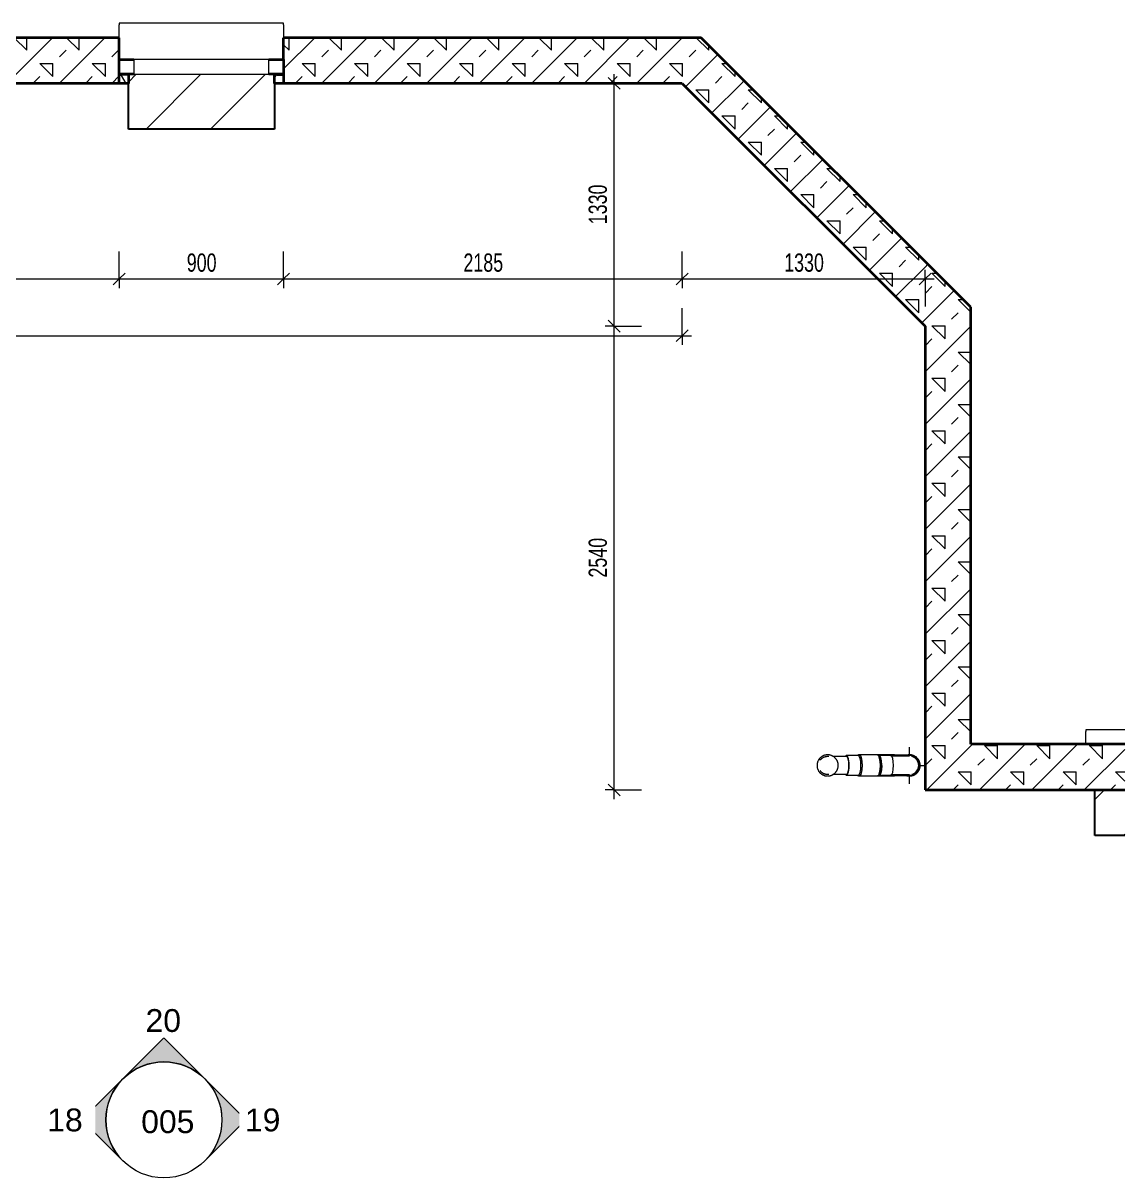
# Model space of a CAD drawing. Header units: millimetres. Extents: x -2814 to 222032, y -45352 to 20466.
# Drawn here: x 46067 to 52101, y -25824 to -19500 of the extents above; entities that cross this region are included whole.
import ezdxf

# ---------------------------------------------------------------- set-up
doc = ezdxf.new("R2010")
doc.units = ezdxf.units.MM
for name, color, linetype, lineweight in [('A-ANNO-DIMS', 211, 'Continuous', 9), ('A-ANNO-DIMS-50', 211, 'Continuous', 9), ('A-DETL-MBND', 5, 'Continuous', 13), ('A-GLAZ', 151, 'Continuous', 13), ('A-WALL', 113, 'Continuous', 13), ('A-WALL-PATT', 111, 'Continuous', 13), ('G-ANNO-SYMB', 111, 'Continuous', 9), ('P-PIPE', 3, 'Continuous', 13), ('P-PIPE-CNTR', 3, 'Continuous', 13)]:
    doc.layers.add(name, color=color, linetype=linetype, lineweight=lineweight)
doc.styles.add('Arial', font='arial.ttf', dxfattribs={"height": 125})
doc.styles.add('Arial_1', font='arial.ttf', dxfattribs={"width": 0.7, "height": 100})
doc.dimstyles.new('Vnitřní_-_průhledné', dxfattribs={"dimscale": 304.8, "dimtxt": 102.02594, "dimasz": 0.213255, "dimexe": 0.164042, "dimexo": 0.0625, "dimgap": 0.032808, "dimtad": 1, "dimdec": 0, "dimrnd": 5, "dimzin": 0, "dimdsep": 46, "dimtxsty": 'Arial_1', "dimblk1": 'OBLIQUE', "dimblk2": 'OBLIQUE', "dimsah": 1, "dimcen": 0.09, "dimdle": 0.164042, "dimazin": 0, "dimtfac": 1, "dimtdec": 4, "dimtix": 1, "dimtmove": 0, "dimatfit": 3, "dimfxl": 0.492126, "dimfxlon": 1, "dimtvp": 1, "dimtolj": 1, "dimtzin": 0, "dimarcsym": 2})
pattern_1 = [(45, (0, 0), (-143.6841, 143.6841), []), (45, (143.68, 0), (-143.6841, 143.6841), [50.8, -152.4]), (135, (251.45, 35.92), (-143.6841, -143.6841), [101.6, -101.6]), (0, (179.6, 107.76), (143.684, 143.684), [71.842, -215.526]), (90, (251.45, 35.92), (-143.684, 143.684), [71.842, -215.526])]

# ---------------------------------------------------------------- blocks, each defined once
blk = doc.blocks.new('OKNO_1k_nadsvetlik - OKNO_1k_nadsvetlik_900 x 1500-2284060-1NP_DEMOLICE A')
at = {"layer": 'A-GLAZ'}
h = blk.add_hatch(dxfattribs=at)
h.set_pattern_fill('FP_65', color=256, style=0, pattern_type=2)
h.set_pattern_definition([(0, (-47043.59, 19704.62), (75, 43.3), [50, -100]), (60, (-46993.59, 19704.62), (0.0011, 86.601905), [50, -100]), (300, (-46993.59, 19704.62), (74.9989, -43.301905), [50, -100])])
h.paths.add_polyline_path([(-450, -126), (-400, -126), (-400, -75), (-450, -75)])
h.paths.add_polyline_path([(400, -126), (450, -126), (450, -75), (400, -75)])
at = {"layer": 'A-GLAZ', "lineweight": 35}
for p, q in [((-450, 5), (-370, 5)), ((-450, -75), (-450, 5)), ((370, 5), (450, 5)), ((450, 5), (450, -75)), ((-450, -75), (-400, -75)), ((-450, -126), (-450, -75)), ((-370, -75), (-450, -75)), ((-400, -126), (-450, -126)), ((-400, -75), (-400, -126)), ((450, -75), (370, -75)), ((400, -75), (450, -75)), ((400, -126), (400, -75)), ((450, -126), (400, -126)), ((450, -75), (450, -126))]:
    blk.add_line(p, q, dxfattribs=at)
at = {"layer": 'A-GLAZ'}
for p, q in [((370, 5), (-370, 5)), ((-370, 5), (-370, -75)), ((370, -75), (370, 5)), ((-370, -75), (370, -75))]:
    blk.add_line(p, q, dxfattribs=at)
blk = doc.blocks.new('parapet s nosem_vnitní - parapet s nosem_vnitní-1280334-1NP_DEMOLICE A')
at = {"layer": 'A-DETL-MBND'}
for p, q in [((450, 200), (-450, 200)), ((-450, 200), (-450, 190)), ((-450, 120), (-450, 190)), ((450, 190), (450, 200)), ((450, 190), (450, 120))]:
    blk.add_line(p, q, dxfattribs=at)
blk = doc.blocks.new('parapet_ext - parapet_ext-1802020-1NP_DEMOLICE A')
at = {"layer": 'A-DETL-MBND'}
h = blk.add_hatch(dxfattribs=at)
h.set_pattern_fill('FP_66', color=41, style=0, pattern_type=2)
h.set_pattern_definition([(45, (-47043.6, 19779.62), (-176.7767, 176.7767), [])])
h.paths.add_polyline_path([(-370, -300), (400, -300), (400, 0), (-400, 0), (-400, -300)])
at = {"layer": 'A-DETL-MBND', "color": 31, "lineweight": 25}
for p, q in [((-400, -300), (-400, -51)), ((400, -51), (400, -300)), ((400, -300), (-400, -300))]:
    blk.add_line(p, q, dxfattribs=at)
blk = doc.blocks.new('OKNO_1k_nadsvetlik - OKNO_1k_nadsvetlik_900 x 1500-V24-1NP_DEMOLICE A')
at = {"layer": 'A-GLAZ'}
for p, q in [((-450, -126), (-450, -125)), ((-235.9, -126), (-450, -126))]:
    blk.add_line(p, q, dxfattribs=at)
blk = doc.blocks.new('parapet s nosem_vnitní - parapet s nosem_vnitní-V25-1NP_DEMOLICE A')
at = {"layer": 'A-DETL-MBND'}
for p, q in [((-235.9, 200), (-450, 200)), ((-450, 200), (-450, 190)), ((-450, 120), (-450, 190))]:
    blk.add_line(p, q, dxfattribs=at)
blk = doc.blocks.new('parapet_ext - parapet_ext-V26-1NP_DEMOLICE A')
at = {"layer": 'A-DETL-MBND'}
h = blk.add_hatch(dxfattribs=at)
h.set_pattern_fill('FP_67', color=41, style=0, pattern_type=2)
h.set_pattern_definition([(45, (-52336.74, 23649.28), (-176.7767, 176.7767), [])])
h.paths.add_polyline_path([(-400, -300), (-235.9, -300), (-235.9, -51), (-400, -51)])
at = {"layer": 'A-DETL-MBND', "color": 31, "lineweight": 25}
for p, q in [((-400, -300), (-400, -51)), ((-235.9, -300), (-400, -300))]:
    blk.add_line(p, q, dxfattribs=at)
blk = doc.blocks.new('Koleno_ uhlíková ocel_ lisované - Standardní-1479832-1NP_DEMOLICE A')
at = {"layer": 'P-PIPE', "color": 41}
for p, q in [((50818.6, -23510.8), (50754.2, -23510.8)), ((50754.2, -23618.8), (50818.6, -23618.8))]:
    blk.add_line(p, q, dxfattribs=at)
at = {"layer": 'P-PIPE', "color": 41, "flags": 128}
for points in [[(50769.2, -23564.8), (50769.2, -23562.6), (50769.2, -23560.4), (50769.1, -23558.2), (50769, -23556), (50768.9, -23553.8), (50768.8, -23551.7), (50768.6, -23549.5), (50768.4, -23547.4), (50768.2, -23545.3), (50768, -23543.3), (50767.8, -23541.3), (50767.5, -23539.3), (50767.2, -23537.3), (50766.9, -23535.4), (50766.6, -23533.5), (50766.2, -23531.7), (50765.8, -23529.9), (50765.4, -23528.2), (50765, -23526.6), (50764.6, -23524.9), (50764.1, -23523.4), (50763.6, -23521.9), (50763.1, -23520.4), (50762.6, -23519.1), (50762.1, -23517.7), (50761.5, -23516.5), (50760.9, -23515.3), (50760.3, -23514.2), (50759.7, -23513.1), (50759, -23512.1), (50758.3, -23511.2), (50757.5, -23510.3), (50756.8, -23509.5), (50755.9, -23508.8), (50755, -23508.2), (50754, -23507.6), (50752.9, -23507.2), (50751.8, -23506.9), (50750.7, -23506.8), (50749.5, -23506.8), (50748.3, -23507), (50747.2, -23507.4), (50746.2, -23507.9), (50745.3, -23508.4), (50744.4, -23509.1)], [(50921.7, -23514.8), (50921.6, -23514.8), (50921.3, -23514.8), (50920.7, -23514.8), (50919.9, -23514.8), (50918.9, -23514.8), (50917.7, -23514.8), (50916.2, -23514.8), (50914.5, -23514.8), (50912.6, -23514.8), (50910.5, -23514.8), (50908.2, -23514.8), (50905.6, -23514.8), (50902.9, -23514.8), (50900, -23514.8), (50896.9, -23514.8), (50893.6, -23514.8), (50890.1, -23514.8), (50886.4, -23514.8), (50882.6, -23514.8), (50878.5, -23514.8), (50874.4, -23514.8), (50870.1, -23514.8), (50865.6, -23514.8), (50861, -23514.8), (50856.3, -23514.8), (50851.4, -23514.8), (50846.5, -23514.8), (50841.4, -23514.8), (50836.2, -23514.8), (50830.9, -23514.8), (50825.6, -23514.8), (50820.2, -23514.8), (50818.6, -23514.8)], [(50979.7, -23564.8), (50979.7, -23562.4), (50979.6, -23560.1), (50979.3, -23557.8), (50979, -23555.5), (50978.6, -23553.2), (50978.1, -23551), (50977.5, -23548.7), (50976.8, -23546.5), (50976, -23544.3), (50975.2, -23542.2), (50974.2, -23540.1), (50973.2, -23538), (50972.1, -23535.9), (50970.9, -23534), (50969.6, -23532), (50968.3, -23530.1), (50966.8, -23528.3), (50965.3, -23526.5), (50963.8, -23524.8), (50962.1, -23523.2), (50960.4, -23521.6), (50958.7, -23520.1), (50956.9, -23518.6), (50955, -23517.3), (50953.1, -23516), (50951.1, -23514.7), (50949.1, -23513.6), (50947, -23512.6), (50944.9, -23511.6), (50942.8, -23510.7), (50940.6, -23509.9), (50938.4, -23509.2), (50936.1, -23508.6), (50933.9, -23508.1), (50931.6, -23507.6), (50929.3, -23507.3), (50927, -23507), (50924.7, -23506.8), (50922.4, -23506.8), (50920, -23506.8), (50917.7, -23506.9), (50915.4, -23507.1), (50913.1, -23507.4), (50910.8, -23507.8), (50908.6, -23508.3), (50906.3, -23508.9), (50904.1, -23509.5), (50901.9, -23510.3), (50899.7, -23511.1), (50897.6, -23512), (50895.5, -23513), (50893.5, -23514.1), (50892.2, -23514.9)], [(50769.2, -23564.8), (50769.2, -23567), (50769.2, -23569.2), (50769.1, -23571.4), (50769, -23573.5), (50768.9, -23575.7), (50768.8, -23577.9), (50768.6, -23580), (50768.4, -23582.1), (50768.2, -23584.2), (50768, -23586.3), (50767.8, -23588.3), (50767.5, -23590.3), (50767.2, -23592.2), (50766.9, -23594.1), (50766.6, -23596), (50766.2, -23597.8), (50765.8, -23599.6), (50765.4, -23601.3), (50765, -23603), (50764.6, -23604.6), (50764.1, -23606.2), (50763.6, -23607.7), (50763.1, -23609.1), (50762.6, -23610.5), (50762.1, -23611.8), (50761.5, -23613), (50760.9, -23614.2), (50760.3, -23615.4), (50759.7, -23616.4), (50759, -23617.4), (50758.3, -23618.3), (50757.5, -23619.2), (50756.8, -23620), (50755.9, -23620.7), (50755, -23621.4), (50754, -23621.9), (50752.9, -23622.3), (50751.8, -23622.6), (50750.7, -23622.8), (50749.5, -23622.7), (50748.3, -23622.5), (50747.2, -23622.2), (50746.2, -23621.7), (50745.3, -23621.1), (50744.4, -23620.4)], [(50892.4, -23614.8), (50894.4, -23615.9), (50896.5, -23617), (50898.6, -23617.9), (50900.7, -23618.8), (50902.9, -23619.6), (50905.1, -23620.3), (50907.3, -23621), (50909.6, -23621.5), (50911.9, -23621.9), (50914.2, -23622.3), (50916.5, -23622.5), (50918.8, -23622.7), (50921.1, -23622.8), (50923.4, -23622.7), (50925.7, -23622.6), (50928.1, -23622.4), (50930.4, -23622.1), (50932.6, -23621.7), (50934.9, -23621.3), (50937.2, -23620.7), (50939.4, -23620), (50941.6, -23619.3), (50943.7, -23618.4), (50945.9, -23617.5), (50948, -23616.5), (50950, -23615.4), (50952, -23614.2), (50954, -23613), (50955.9, -23611.7), (50957.7, -23610.3), (50959.5, -23608.8), (50961.2, -23607.2), (50962.9, -23605.6), (50964.5, -23603.9), (50966, -23602.2), (50967.5, -23600.4), (50968.9, -23598.5), (50970.2, -23596.6), (50971.4, -23594.7), (50972.6, -23592.7), (50973.7, -23590.6), (50974.7, -23588.5), (50975.6, -23586.4), (50976.4, -23584.2), (50977.1, -23582), (50977.8, -23579.8), (50978.3, -23577.5), (50978.8, -23575.2), (50979.2, -23573), (50979.4, -23570.6), (50979.6, -23568.3), (50979.7, -23566), (50979.7, -23564.8)], [(50818.6, -23614.8), (50824, -23614.8), (50829.4, -23614.8), (50834.7, -23614.8), (50839.9, -23614.8), (50845, -23614.8), (50850, -23614.8), (50854.9, -23614.8), (50859.7, -23614.8), (50864.3, -23614.8), (50868.8, -23614.8), (50873.2, -23614.8), (50877.4, -23614.8), (50881.4, -23614.8), (50885.3, -23614.8), (50889, -23614.8), (50892.6, -23614.8), (50895.9, -23614.8), (50899.1, -23614.8), (50902.1, -23614.8), (50904.9, -23614.8), (50907.5, -23614.8), (50909.8, -23614.8), (50912, -23614.8), (50914, -23614.8), (50915.7, -23614.8), (50917.3, -23614.8), (50918.6, -23614.8), (50919.6, -23614.8), (50920.5, -23614.8), (50921.1, -23614.8), (50921.5, -23614.8), (50921.7, -23614.8), (50921.7, -23614.8)]]:
    blk.add_lwpolyline(points, dxfattribs=at)
at = {"layer": 'P-PIPE', "color": 41}
for radius, start, end in [(54, 0, 111.71552), (50, 0, 75), (54, 248.91521, 0), (50, 285, 0)]:
    blk.add_arc((50921.7, -23564.8), radius, start, end, dxfattribs=at)
for centre, start_param, end_param in [((50754.2, -23564.8), 5.759587, 6.021386), ((50818.6, -23564.8), 4.712389, 6.283185), ((50754.2, -23564.8), 3.403392, 4.712389), ((50754.2, -23564.8), 4.712389, 5.497787), ((50818.6, -23564.8), 3.141593, 4.712389)]:
    blk.add_ellipse(centre, major_axis=(0, 54), ratio=0.275637, start_param=start_param, end_param=end_param, dxfattribs=at)
blk = doc.blocks.new('Koleno_ uhlíková ocel_ lisované - Standardní-V67-1NP_DEMOLICE A')
at = {"layer": 'P-PIPE', "color": 41}
for p, q in [((50640.4, -23510.8), (50576, -23510.8)), ((50576, -23618.8), (50640.4, -23618.8))]:
    blk.add_line(p, q, dxfattribs=at)
at = {"layer": 'P-PIPE', "color": 41, "flags": 128}
for points in [[(50530.8, -23564.8), (50530.8, -23562.4), (50530.6, -23560.1), (50530.4, -23557.8), (50530.1, -23555.5), (50529.7, -23553.2), (50529.2, -23551), (50528.6, -23548.7), (50527.9, -23546.5), (50527.1, -23544.3), (50526.3, -23542.2), (50525.3, -23540.1), (50524.3, -23538), (50523.2, -23535.9), (50522, -23534), (50520.7, -23532), (50519.4, -23530.1), (50517.9, -23528.3), (50516.4, -23526.5), (50514.9, -23524.8), (50513.2, -23523.2), (50511.5, -23521.6), (50509.8, -23520.1), (50508, -23518.6), (50506.1, -23517.3), (50504.2, -23516), (50502.2, -23514.7), (50500.2, -23513.6), (50498.1, -23512.6), (50496, -23511.6), (50493.8, -23510.7), (50491.7, -23509.9), (50489.5, -23509.2), (50487.2, -23508.6), (50485, -23508.1), (50482.7, -23507.6), (50480.4, -23507.3), (50478.1, -23507), (50475.8, -23506.8), (50473.5, -23506.8), (50471.1, -23506.8), (50468.8, -23506.9), (50466.5, -23507.1), (50464.2, -23507.4), (50461.9, -23507.8), (50459.7, -23508.3), (50457.4, -23508.9), (50455.2, -23509.5), (50453, -23510.3), (50450.8, -23511.1), (50448.7, -23512), (50446.6, -23513), (50444.6, -23514.1), (50442.6, -23515.3), (50440.6, -23516.5), (50438.7, -23517.9), (50436.8, -23519.3), (50435.1, -23520.8), (50433.3, -23522.3), (50431.7, -23523.9), (50430.1, -23525.6), (50428.5, -23527.3), (50427.1, -23529.1), (50425.7, -23531), (50424.4, -23532.9), (50423.1, -23534.9), (50422, -23536.9), (50420.9, -23538.9), (50419.9, -23541), (50419, -23543.2), (50418.2, -23545.3), (50417.4, -23547.5), (50416.8, -23549.8), (50416.2, -23552), (50415.8, -23554.3), (50415.4, -23556.6), (50415.1, -23558.9), (50414.9, -23561.2), (50414.8, -23563.5), (50414.8, -23564.8)], [(50431.6, -23536.5), (50432.7, -23534.9), (50434, -23533.3), (50435.2, -23531.8), (50436.6, -23530.3), (50438, -23528.9), (50439.5, -23527.5), (50441, -23526.2), (50442.5, -23525), (50444.2, -23523.8), (50445.8, -23522.7), (50447.5, -23521.6), (50449.3, -23520.7), (50451, -23519.8), (50452.9, -23518.9), (50454.7, -23518.2), (50456.6, -23517.5), (50458.5, -23516.9), (50460.4, -23516.3), (50462.4, -23515.9), (50464.3, -23515.5), (50466.3, -23515.2), (50468.3, -23515), (50470.3, -23514.8), (50472.3, -23514.8), (50472.8, -23514.8)], [(50472.8, -23514.8), (50472.9, -23514.8), (50473.3, -23514.8), (50473.9, -23514.8), (50474.6, -23514.8), (50475.7, -23514.8), (50476.9, -23514.8), (50478.4, -23514.8), (50480.1, -23514.8)], [(50501, -23514.8), (50504.5, -23514.8), (50508.2, -23514.8), (50512, -23514.8), (50516, -23514.8), (50520.2, -23514.8), (50524.5, -23514.8), (50529, -23514.8), (50533.6, -23514.8), (50538.3, -23514.8), (50543.1, -23514.8), (50548.1, -23514.8), (50553.2, -23514.8), (50558.4, -23514.8), (50563.6, -23514.8), (50569, -23514.8), (50574.4, -23514.8), (50576, -23514.8)], [(50663.1, -23564.8), (50663.1, -23562.6), (50663.1, -23560.4), (50663, -23558.2), (50662.9, -23556), (50662.8, -23553.8), (50662.7, -23551.7), (50662.5, -23549.5), (50662.3, -23547.4), (50662.1, -23545.3), (50661.9, -23543.3), (50661.7, -23541.3), (50661.4, -23539.3), (50661.1, -23537.3), (50660.8, -23535.4), (50660.4, -23533.5), (50660.1, -23531.7), (50659.7, -23529.9), (50659.3, -23528.2), (50658.9, -23526.6), (50658.4, -23524.9), (50658, -23523.4), (50657.5, -23521.9), (50657, -23520.4), (50656.5, -23519.1), (50655.9, -23517.7), (50655.4, -23516.5), (50654.8, -23515.3), (50654.2, -23514.2), (50653.6, -23513.1), (50652.9, -23512.1), (50652.2, -23511.2), (50651.4, -23510.3), (50650.6, -23509.5), (50649.8, -23508.8), (50648.9, -23508.2), (50647.9, -23507.6), (50646.8, -23507.2), (50645.7, -23506.9), (50644.5, -23506.8), (50643.4, -23506.8), (50642.2, -23507), (50641.1, -23507.4), (50640.1, -23507.9), (50639.1, -23508.4), (50638.3, -23509.1), (50637.4, -23509.9), (50636.7, -23510.7), (50635.9, -23511.6)], [(50414.8, -23564.8), (50414.9, -23567.1), (50415, -23569.4), (50415.2, -23571.7), (50415.6, -23574), (50416, -23576.3), (50416.5, -23578.6), (50417.1, -23580.8), (50417.8, -23583), (50418.5, -23585.2), (50419.4, -23587.4), (50420.4, -23589.5), (50421.4, -23591.6), (50422.5, -23593.6), (50423.7, -23595.6), (50425, -23597.5), (50426.3, -23599.4), (50427.7, -23601.2), (50429.2, -23603), (50430.8, -23604.7), (50432.4, -23606.4), (50434.1, -23608), (50435.9, -23609.5), (50437.7, -23610.9), (50439.6, -23612.3), (50441.5, -23613.6), (50443.5, -23614.8), (50445.5, -23615.9), (50447.6, -23617), (50449.7, -23617.9), (50451.8, -23618.8), (50454, -23619.6), (50456.2, -23620.3), (50458.4, -23621), (50460.7, -23621.5), (50463, -23621.9), (50465.3, -23622.3), (50467.6, -23622.5), (50469.9, -23622.7), (50472.2, -23622.8), (50474.5, -23622.7), (50476.8, -23622.6), (50479.2, -23622.4), (50481.5, -23622.1), (50483.7, -23621.7), (50486, -23621.3), (50488.3, -23620.7), (50490.5, -23620), (50492.7, -23619.3), (50494.8, -23618.4), (50497, -23617.5), (50499.1, -23616.5), (50501.1, -23615.4), (50503.1, -23614.2), (50505.1, -23613), (50507, -23611.7), (50508.8, -23610.3), (50510.6, -23608.8), (50512.3, -23607.2), (50514, -23605.6), (50515.6, -23603.9), (50517.1, -23602.2), (50518.6, -23600.4), (50520, -23598.5), (50521.3, -23596.6), (50522.5, -23594.7), (50523.7, -23592.7), (50524.8, -23590.6), (50525.8, -23588.5), (50526.7, -23586.4), (50527.5, -23584.2), (50528.2, -23582), (50528.9, -23579.8), (50529.4, -23577.5), (50529.9, -23575.2), (50530.3, -23573), (50530.5, -23570.6), (50530.7, -23568.3), (50530.8, -23566), (50530.8, -23564.8)], [(50636.3, -23618.3), (50637, -23619.2), (50637.8, -23620), (50638.7, -23620.7), (50639.6, -23621.4), (50640.6, -23621.9), (50641.6, -23622.3), (50642.7, -23622.6), (50643.9, -23622.8), (50645.1, -23622.7), (50646.2, -23622.5), (50647.3, -23622.2), (50648.4, -23621.7), (50649.3, -23621.1), (50650.2, -23620.4), (50651, -23619.6), (50651.8, -23618.8), (50652.5, -23617.9), (50653.2, -23617), (50653.9, -23615.9), (50654.5, -23614.8), (50655.1, -23613.7), (50655.6, -23612.5), (50656.2, -23611.2), (50656.7, -23609.8), (50657.2, -23608.4), (50657.7, -23607), (50658.2, -23605.4), (50658.7, -23603.9), (50659.1, -23602.2), (50659.5, -23600.5), (50659.9, -23598.8), (50660.3, -23597), (50660.6, -23595.1), (50660.9, -23593.3), (50661.2, -23591.3), (50661.5, -23589.4), (50661.8, -23587.4), (50662, -23585.3), (50662.2, -23583.2), (50662.4, -23581.1), (50662.6, -23579), (50662.7, -23576.9), (50662.9, -23574.7), (50663, -23572.5), (50663, -23570.4), (50663.1, -23568.2), (50663.1, -23566), (50663.1, -23564.8)], [(50472, -23614.8), (50470.8, -23614.7), (50468.8, -23614.6), (50466.8, -23614.4), (50464.9, -23614.1), (50462.9, -23613.8), (50460.9, -23613.3), (50459, -23612.8), (50457.1, -23612.2), (50455.2, -23611.6), (50453.4, -23610.8), (50451.5, -23610), (50449.7, -23609.1), (50448, -23608.2), (50446.3, -23607.1), (50444.6, -23606), (50443, -23604.9), (50441.4, -23603.6), (50439.9, -23602.4), (50438.4, -23601), (50437, -23599.6), (50435.6, -23598.1), (50434.3, -23596.6), (50433.1, -23595.1), (50431.9, -23593.4), (50431.3, -23592.6)], [(50479.5, -23614.8), (50478.8, -23614.8), (50477.3, -23614.8), (50476, -23614.8), (50474.9, -23614.8), (50474.1, -23614.8), (50473.4, -23614.8), (50473, -23614.8), (50472.8, -23614.8), (50472.8, -23614.8)], [(50576, -23614.8), (50570.5, -23614.8), (50565.2, -23614.8), (50559.9, -23614.8), (50554.7, -23614.8), (50549.6, -23614.8), (50544.6, -23614.8), (50539.7, -23614.8), (50534.9, -23614.8), (50530.3, -23614.8), (50525.8, -23614.8), (50521.4, -23614.8), (50517.2, -23614.8), (50513.2, -23614.8), (50509.3, -23614.8), (50505.5, -23614.8), (50502, -23614.8), (50500.8, -23614.8)]]:
    blk.add_lwpolyline(points, dxfattribs=at)
at = {"layer": 'P-PIPE', "color": 41}
for centre, major_axis, start_param, end_param in [((50576, -23564.8), (0, 54), 4.712389, 6.651247), ((50576, -23564.8), (0, 50), 4.712389, 6.283185), ((50640.4, -23564.8), (0, 54), 4.712389, 6.283185), ((50576, -23564.8), (0, 54), 2.773047, 4.712389), ((50576, -23564.8), (0, 50), 3.141593, 4.712389), ((50640.4, -23564.8), (0, 54), 3.141593, 4.712389)]:
    blk.add_ellipse(centre, major_axis=major_axis, ratio=0.275637, start_param=start_param, end_param=end_param, dxfattribs=at)
blk = doc.blocks.new('Koleno_ slitinová ocel - Standardní-1479841-1NP_DEMOLICE A')
at = {"layer": 'A-DETL-MBND'}
blk.add_line((50921.7, -23507.6), (50924, -23507.7), dxfattribs=at)
at = {"layer": 'A-DETL-MBND', "flags": 128}
for points in [[(50839.2, -23507.6), (50843.2, -23507.6), (50847.1, -23507.6), (50851, -23507.6), (50854.9, -23507.6), (50858.7, -23507.6), (50862.4, -23507.6), (50866.1, -23507.6), (50869.7, -23507.6), (50873.2, -23507.6), (50876.7, -23507.6), (50880, -23507.6), (50883.2, -23507.6), (50886.4, -23507.6), (50889.4, -23507.6), (50892.3, -23507.6), (50895.1, -23507.6), (50897.8, -23507.6), (50900.4, -23507.6), (50902.8, -23507.6), (50905.1, -23507.6), (50907.3, -23507.6), (50909.3, -23507.6), (50911.2, -23507.6), (50912.9, -23507.6), (50914.5, -23507.6), (50915.9, -23507.6), (50917.2, -23507.6), (50918.3, -23507.6), (50919.3, -23507.6), (50920.1, -23507.6), (50920.8, -23507.6), (50921.2, -23507.6), (50921.6, -23507.6)], [(50958.1, -23520.7), (50959.4, -23521.8), (50961.1, -23523.3), (50962, -23524.2)], [(50921.7, -23621.9), (50921.4, -23621.9), (50921, -23621.9), (50920.4, -23621.9), (50919.7, -23621.9), (50918.8, -23621.9), (50917.8, -23621.9), (50916.6, -23621.9), (50915.2, -23621.9), (50913.7, -23621.9), (50912, -23621.9), (50910.2, -23621.9), (50908.3, -23621.9), (50906.2, -23621.9), (50903.9, -23621.9), (50901.6, -23621.9), (50899, -23621.9), (50896.4, -23621.9), (50893.7, -23621.9), (50890.8, -23621.9), (50887.8, -23621.9), (50884.7, -23621.9), (50881.5, -23621.9), (50878.2, -23621.9), (50874.8, -23621.9), (50871.4, -23621.9), (50867.8, -23621.9), (50864.2, -23621.9), (50860.5, -23621.9), (50856.7, -23621.9), (50852.9, -23621.9), (50849, -23621.9), (50845.1, -23621.9), (50841.1, -23621.9), (50839.2, -23621.9)], [(50924.5, -23621.8), (50922.4, -23621.9), (50921.7, -23621.9)]]:
    blk.add_lwpolyline(points, dxfattribs=at)
at = {"layer": 'A-DETL-MBND'}
for start_param, end_param in [(0, 0.504296), (2.635984, 3.141593)]:
    blk.add_ellipse((50839.2, -23564.8), major_axis=(0, 57.1), ratio=0.190809, start_param=start_param, end_param=end_param, dxfattribs=at)
blk = doc.blocks.new('DIMBLOCK137-1NP_DEMOLICE A')
at = {"layer": 'A-ANNO-DIMS-50'}
for p, q in [((44453.6, -20901), (44453.6, -20751)), ((46593.6, -20901), (46593.6, -20751)), ((44453.6, -20901), (46593.6, -20901)), ((44453.6, -20901), (44453.6, -20951)), ((46593.6, -20901), (46593.6, -20951))]:
    blk.add_line(p, q, dxfattribs=at)
at = {"layer": 'A-ANNO-DIMS-50', "lineweight": 18}
for p, q in [((44453.6, -20901), (44486.1, -20868.5)), ((46593.6, -20901), (46626.1, -20868.5)), ((44453.6, -20901), (44421.1, -20933.5)), ((46593.6, -20901), (46561.1, -20933.5))]:
    blk.add_line(p, q, dxfattribs=at)
at = {"layer": 'A-ANNO-DIMS-50', "color": 0, "insert": (45416.9, -20761.2), "char_height": 100, "width": 256.164, "attachment_point": 1, "line_spacing_factor": 0.941778, "style": 'Arial_1'}
blk.add_mtext('2140', dxfattribs=at)
blk = doc.blocks.new('_Oblique')
at = {"color": 0, "linetype": 'ByBlock', "lineweight": -2}
blk.add_line((-0.5, -0.5), (0.5, 0.5), dxfattribs=at)
blk = doc.blocks.new('DIMBLOCK138-1NP_DEMOLICE A')
at = {"layer": 'A-ANNO-DIMS-50'}
for p, q in [((46593.6, -20901), (46593.6, -20751)), ((47493.6, -20901), (47493.6, -20751)), ((46593.6, -20901), (47493.6, -20901)), ((46593.6, -20901), (46593.6, -20951)), ((47493.6, -20901), (47493.6, -20951))]:
    blk.add_line(p, q, dxfattribs=at)
at = {"layer": 'A-ANNO-DIMS-50', "lineweight": 18}
for p, q in [((46593.6, -20901), (46626.1, -20868.5)), ((47493.6, -20901), (47526.1, -20868.5)), ((46593.6, -20901), (46561.1, -20933.5)), ((47493.6, -20901), (47461.1, -20933.5))]:
    blk.add_line(p, q, dxfattribs=at)
at = {"layer": 'A-ANNO-DIMS-50', "color": 0, "insert": (46963.5, -20761.2), "char_height": 100, "width": 192.123, "attachment_point": 1, "line_spacing_factor": 0.941778, "style": 'Arial_1'}
blk.add_mtext('900', dxfattribs=at)
blk = doc.blocks.new('DIMBLOCK139-1NP_DEMOLICE A')
at = {"layer": 'A-ANNO-DIMS-50'}
for p, q in [((47493.6, -20901), (47493.6, -20751)), ((49676.8, -20901), (49676.8, -20751)), ((47493.6, -20901), (49676.8, -20901)), ((47493.6, -20901), (47493.6, -20951)), ((49676.8, -20901), (49676.8, -20951))]:
    blk.add_line(p, q, dxfattribs=at)
at = {"layer": 'A-ANNO-DIMS-50', "lineweight": 18}
for p, q in [((47493.6, -20901), (47526.1, -20868.5)), ((49676.8, -20901), (49709.3, -20868.5)), ((47493.6, -20901), (47461.1, -20933.5)), ((49676.8, -20901), (49644.3, -20933.5))]:
    blk.add_line(p, q, dxfattribs=at)
at = {"layer": 'A-ANNO-DIMS-50', "color": 0, "insert": (48478.5, -20761.2), "char_height": 100, "width": 256.164, "attachment_point": 1, "line_spacing_factor": 0.941778, "style": 'Arial_1'}
blk.add_mtext('2185', dxfattribs=at)
blk = doc.blocks.new('DIMBLOCK140-1NP_DEMOLICE A')
at = {"layer": 'A-ANNO-DIMS-50'}
for p, q in [((49676.8, -20901), (49676.8, -20751)), ((51006.7, -20901), (51006.7, -20851)), ((49676.8, -20901), (51056.7, -20901)), ((49676.8, -20901), (49676.8, -20951)), ((51006.7, -20901), (51006.7, -21051))]:
    blk.add_line(p, q, dxfattribs=at)
at = {"layer": 'A-ANNO-DIMS-50', "lineweight": 18}
for p, q in [((49676.8, -20901), (49709.3, -20868.5)), ((51006.7, -20901), (51039.2, -20868.5)), ((49676.8, -20901), (49644.3, -20933.5)), ((51006.7, -20901), (50974.2, -20933.5))]:
    blk.add_line(p, q, dxfattribs=at)
at = {"layer": 'A-ANNO-DIMS-50', "color": 0, "insert": (50235, -20761.2), "char_height": 100, "width": 256.164, "attachment_point": 1, "line_spacing_factor": 0.941778, "style": 'Arial_1'}
blk.add_mtext('1330', dxfattribs=at)
blk = doc.blocks.new('DIMBLOCK190-1NP_DEMOLICE A')
at = {"layer": 'A-ANNO-DIMS-50'}
for p, q in [((49303.9, -21159.5), (49253.9, -21159.5)), ((49303.9, -23749.3), (49303.9, -21159.5)), ((49303.9, -21159.5), (49453.9, -21159.5)), ((49303.9, -23699.3), (49253.9, -23699.3)), ((49303.9, -23699.3), (49453.9, -23699.3))]:
    blk.add_line(p, q, dxfattribs=at)
at = {"layer": 'A-ANNO-DIMS-50', "lineweight": 18}
for p, q in [((49303.9, -21159.5), (49271.4, -21127)), ((49303.9, -21159.5), (49336.4, -21192)), ((49303.9, -23699.3), (49271.4, -23666.8)), ((49303.9, -23699.3), (49336.4, -23731.8))]:
    blk.add_line(p, q, dxfattribs=at)
at = {"layer": 'A-ANNO-DIMS-50', "color": 0, "insert": (49164.1, -22536.1), "char_height": 100, "width": 256.164, "attachment_point": 1, "rotation": 90, "line_spacing_factor": 0.941778, "style": 'Arial_1'}
blk.add_mtext('2540', dxfattribs=at)
blk = doc.blocks.new('DIMBLOCK191-1NP_DEMOLICE A')
at = {"layer": 'A-ANNO-DIMS-50'}
for p, q in [((49303.9, -21159.5), (49303.9, -19779.6)), ((49303.9, -19829.6), (49153.9, -19829.6)), ((49303.9, -19829.6), (49353.9, -19829.6)), ((49303.9, -21159.5), (49253.9, -21159.5)), ((49303.9, -21159.5), (49453.9, -21159.5))]:
    blk.add_line(p, q, dxfattribs=at)
at = {"layer": 'A-ANNO-DIMS-50', "lineweight": 18}
for p, q in [((49303.9, -19829.6), (49271.4, -19797.1)), ((49303.9, -19829.6), (49336.4, -19862.1)), ((49303.9, -21159.5), (49271.4, -21127)), ((49303.9, -21159.5), (49336.4, -21192))]:
    blk.add_line(p, q, dxfattribs=at)
at = {"layer": 'A-ANNO-DIMS-50', "color": 0, "insert": (49164.1, -20601.3), "char_height": 100, "width": 256.164, "attachment_point": 1, "rotation": 90, "line_spacing_factor": 0.941778, "style": 'Arial_1'}
blk.add_mtext('1330', dxfattribs=at)
blk = doc.blocks.new('Pohled - Vyplněná šipka-93341-1NP_DEMOLICE A')
at = {"layer": 'G-ANNO-SYMB'}
blk.add_circle((0, 0), 6.35, dxfattribs=at)
blk = doc.blocks.new('Pohled - Vyplněná šipka-94945-1NP_DEMOLICE A')
at = {"layer": 'G-ANNO-SYMB'}
h = blk.add_hatch(color=256, dxfattribs=at)
edge = h.paths.add_edge_path()
edge.add_line((0, 8.98), (4.49, 4.49))
edge.add_arc((0, 0), 6.35, 45, 135)
edge.add_line((-4.49, 4.49), (0, 8.98))
for p, q in [((0, 8.98), (-4.49, 4.49)), ((0, 8.98), (-4.49, 4.49)), ((4.49, 4.49), (0, 8.98)), ((4.49, 4.49), (0, 8.98))]:
    blk.add_line(p, q, dxfattribs=at)
blk.add_arc((0, 0), 6.35, 45, 135, dxfattribs=at)
blk = doc.blocks.new('DIMBLOCK222-1NP_DEMOLICE A')
at = {"layer": 'A-ANNO-DIMS-50'}
for p, q in [((41513.6, -21211.6), (41513.6, -21061.6)), ((49676.8, -21211.6), (49676.8, -21061.6)), ((41463.6, -21211.6), (49726.8, -21211.6)), ((41513.6, -21211.6), (41513.6, -21261.6)), ((49676.8, -21211.6), (49676.8, -21261.6))]:
    blk.add_line(p, q, dxfattribs=at)
at = {"layer": 'A-ANNO-DIMS-50', "lineweight": 18}
for p, q in [((41513.6, -21211.6), (41546.1, -21179.1)), ((49676.8, -21211.6), (49709.3, -21179.1)), ((41513.6, -21211.6), (41481.1, -21244.1)), ((49676.8, -21211.6), (49644.3, -21244.1))]:
    blk.add_line(p, q, dxfattribs=at)
at = {"layer": 'A-ANNO-DIMS-50', "color": 0, "insert": (45488.5, -21071.8), "char_height": 100, "width": 256.164, "attachment_point": 1, "line_spacing_factor": 0.941778, "style": 'Arial_1'}
blk.add_mtext('8165', dxfattribs=at)

msp = doc.modelspace()

# ---------------------------------------------------------------- hatches: boundary and pattern name
at = {"layer": 'A-WALL-PATT'}
h = msp.add_hatch(dxfattribs=at)
h.set_pattern_fill('FP_16', color=256, style=0, pattern_type=2)
h.set_pattern_definition(pattern_1)
h.paths.add_polyline_path([(43327.2, -19829.6), (43327.2, -19579.6), (41513.6, -19579.6), (41513.6, -19829.6), (41799.5, -19829.6)])
h.paths.add_polyline_path([(46292.5, -19829.6), (46292.5, -19579.6), (44709.5, -19579.6), (44709.5, -19829.6), (45233.3, -19829.6)])
h.paths.add_polyline_path([(50030.4, -19829.6), (49780.4, -19579.6), (47992.5, -19579.6), (47992.5, -19829.6), (49676.8, -19829.6)])
h = msp.add_hatch(dxfattribs=at)
h.set_pattern_fill('FP_16', color=256, style=0, pattern_type=2)
h.set_pattern_definition(pattern_1)
h.paths.add_polyline_path([(46593.6, -19829.6), (46593.6, -19579.6), (46292.5, -19579.6), (46292.5, -19829.6)])
h.paths.add_polyline_path([(47493.6, -19829.6), (47992.5, -19829.6), (47992.5, -19579.6), (47493.6, -19579.6), (47493.6, -19779.6)])
h = msp.add_hatch(dxfattribs=at)
h.set_pattern_fill('FP_16', color=256, style=0, pattern_type=2)
h.set_pattern_definition(pattern_1)
h.paths.add_polyline_path([(51006.7, -20806), (50030.4, -19829.6), (49676.8, -19829.6), (51006.7, -21159.5)])
h = msp.add_hatch(dxfattribs=at)
h.set_pattern_fill('FP_16', color=256, style=0, pattern_type=2)
h.set_pattern_definition(pattern_1)
h.paths.add_polyline_path([(51006.7, -23449.3), (51256.7, -23449.3), (51256.7, -21056), (51006.7, -20806), (51006.7, -22105.3)])
h = msp.add_hatch(dxfattribs=at)
h.set_pattern_fill('FP_16', color=256, style=0, pattern_type=2)
h.set_pattern_definition(pattern_1)
h.paths.add_polyline_path([(52100.8, -23699.3), (52100.8, -23449.3), (51006.7, -23449.3), (51006.7, -23699.3), (51242.3, -23699.3)])

# ---------------------------------------------------------------- linework, layer by layer
at = {"layer": 'A-DETL-MBND'}
for p, q in [((50839.2, -23507.6), (50746.5, -23507.6)), ((50746.5, -23621.9), (50839.2, -23621.9))]:
    msp.add_line(p, q, dxfattribs=at)
for start_param, end_param in [(0, 0.504296), (2.635984, 3.141593)]:
    msp.add_ellipse((50839.2, -23564.8), major_axis=(0, 57.2), ratio=0.190809, start_param=start_param, end_param=end_param, dxfattribs=at)
at = {"layer": 'A-WALL', "lineweight": 35}
for p, q in [((46593.6, -19579.6), (44503.6, -19579.6)), ((46593.6, -19699.6), (46593.6, -19579.6)), ((47493.6, -19699.6), (47493.6, -19579.6)), ((49780.4, -19579.6), (47493.6, -19579.6)), ((51256.7, -21056), (49780.4, -19579.6)), ((46593.6, -19829.6), (44503.6, -19829.6)), ((49676.8, -19829.6), (47493.6, -19829.6)), ((49676.8, -19829.6), (51006.7, -21159.5)), ((51256.7, -23449.3), (51256.7, -21056)), ((51006.7, -21159.5), (51006.7, -23699.3)), ((52100.8, -23449.3), (51256.7, -23449.3)), ((51006.7, -23699.3), (52100.8, -23699.3))]:
    msp.add_line(p, q, dxfattribs=at)
at = {"layer": 'P-PIPE', "color": 41}
for p, q in [((50746.5, -23507.6), (50648.1, -23507.6)), ((50648.1, -23621.9), (50746.5, -23621.9))]:
    msp.add_line(p, q, dxfattribs=at)
for centre, major_axis, start_param, end_param in [((50648.1, -23564.8), (0, 57.2), 4.712389, 6.283185), ((50746.5, -23564.8), (0, 57.2), 4.712389, 6.283185), ((50648.1, -23564.8), (0, 57.1), 3.141593, 4.712389), ((50746.5, -23564.8), (0, 57.1), 3.141593, 4.712389)]:
    msp.add_ellipse(centre, major_axis=major_axis, ratio=0.275637, start_param=start_param, end_param=end_param, dxfattribs=at)
at = {"layer": 'P-PIPE-CNTR', "color": 41}
for p, q in [((50921.7, -23507.7), (50921.7, -23464.8)), ((50979.7, -23564.8), (51006.7, -23564.8)), ((50921.7, -23664.8), (50921.7, -23621.8))]:
    msp.add_line(p, q, dxfattribs=at)

# ---------------------------------------------------------------- block references
at = {"layer": 'A-DETL-MBND'}
for name, p in [('parapet s nosem_vnitní - parapet s nosem_vnitní-1280334-1NP_DEMOLICE A', (47043.6, -19699.6)), ('parapet s nosem_vnitní - parapet s nosem_vnitní-V25-1NP_DEMOLICE A', (52336.7, -23569.3)), ('Koleno_ slitinová ocel - Standardní-1479841-1NP_DEMOLICE A', (0, 0))]:
    msp.add_blockref(name, p, dxfattribs=at)
at = {"layer": 'A-DETL-MBND', "color": 31, "lineweight": 25}
for name, p in [('parapet_ext - parapet_ext-1802020-1NP_DEMOLICE A', (47043.6, -19779.6)), ('parapet_ext - parapet_ext-V26-1NP_DEMOLICE A', (52336.7, -23649.3))]:
    msp.add_blockref(name, p, dxfattribs=at)
at = {"layer": 'A-GLAZ'}
for name, p in [('OKNO_1k_nadsvetlik - OKNO_1k_nadsvetlik_900 x 1500-2284060-1NP_DEMOLICE A', (47043.6, -19704.6)), ('OKNO_1k_nadsvetlik - OKNO_1k_nadsvetlik_900 x 1500-V24-1NP_DEMOLICE A', (52336.7, -23574.3))]:
    msp.add_blockref(name, p, dxfattribs=at)
at = {"layer": 'G-ANNO-SYMB', "xscale": 49.99999999999998, "yscale": 49.99999999999998, "zscale": 49.99999999999998}
for name in ['Pohled - Vyplněná šipka-94945-1NP_DEMOLICE A', 'Pohled - Vyplněná šipka-93341-1NP_DEMOLICE A']:
    msp.add_blockref(name, (46838.3, -25506.2), dxfattribs=at)
at = {"layer": 'G-ANNO-SYMB', "xscale": 49.99999999999998, "yscale": 49.99999999999998, "zscale": 49.99999999999998, "rotation": 90}
msp.add_blockref('Pohled - Vyplněná šipka-94945-1NP_DEMOLICE A', (46838.3, -25506.2), dxfattribs=at)
at = {"layer": 'P-PIPE', "color": 41}
for name in ['Koleno_ uhlíková ocel_ lisované - Standardní-V67-1NP_DEMOLICE A', 'Koleno_ uhlíková ocel_ lisované - Standardní-1479832-1NP_DEMOLICE A']:
    msp.add_blockref(name, (0, 0), dxfattribs=at)

# ---------------------------------------------------------------- dimensions: what is measured, and where the dimension line sits
at = {"layer": 'A-ANNO-DIMS'}
for base, p1, p2, override, picture, middle in [((49303.9, -19829.6), (49453.9, -21159.5), (49153.9, -19829.6), {"dimpost": '<>', "dimfxl": 1363.323122}, 'DIMBLOCK191-1NP_DEMOLICE A', (49242.8, -20494.6)), ((49303.9, -21159.5), (49453.9, -23699.3), (49453.9, -21159.5), {"dimpost": '<>', "dimfxl": 2539.757544}, 'DIMBLOCK190-1NP_DEMOLICE A', (49242.8, -22429.4))]:
    dim = msp.add_linear_dim(base=base, p1=p1, p2=p2, angle=90, dimstyle='Vnitřní_-_průhledné', override=override, dxfattribs=at)
    dim.commit()
    dim.dimension.update_dxf_attribs({"geometry": picture, "text_midpoint": middle})
for base, p1, p2, override, picture, middle in [((46593.6, -20901), (44453.6, -20751), (46593.6, -20751), {"dimpost": '<>', "dimfxl": 2140}, 'DIMBLOCK137-1NP_DEMOLICE A', (45523.6, -20840)), ((47493.6, -20901), (46593.6, -20751), (47493.6, -20751), {"dimpost": '<>', "dimfxl": 900}, 'DIMBLOCK138-1NP_DEMOLICE A', (47043.6, -20840)), ((49676.8, -20901), (47493.6, -20751), (49676.8, -20751), {"dimpost": '<>', "dimfxl": 2183.241295}, 'DIMBLOCK139-1NP_DEMOLICE A', (48585.2, -20840)), ((51006.7, -20901), (49676.8, -20751), (51006.7, -21051), {"dimpost": '<>', "dimfxl": 1363.323122}, 'DIMBLOCK140-1NP_DEMOLICE A', (50341.8, -20839.9)), ((49676.8, -21211.6), (41513.6, -21061.6), (49676.8, -21061.6), {"dimpost": '<>', "dimfxl": 8163.241295}, 'DIMBLOCK222-1NP_DEMOLICE A', (45595.2, -21150.5))]:
    dim = msp.add_linear_dim(base=base, p1=p1, p2=p2, dimstyle='Vnitřní_-_průhledné', override=override, dxfattribs=at)
    dim.commit()
    dim.dimension.update_dxf_attribs({"geometry": picture, "text_midpoint": middle})

# ---------------------------------------------------------------- next in the draw order: texts
at = {"layer": 'G-ANNO-SYMB', "char_height": 125, "attachment_point": 1, "style": 'Arial', "bg_fill": 3, "box_fill_scale": 1.25, "bg_fill_color": 256, "bg_fill_true_color": 13158600, "bg_fill_transparency": 0}
for s, insert, width in [('20', (46737.7, -24899.4), 232.489), ('18', (46199.4, -25443.8), 232.489), ('108', (46713.9, -25453.4), 348.734)]:
    msp.add_mtext(s, dxfattribs=dict(at, insert=insert, width=width))

# ---------------------------------------------------------------- next in the draw order: block references
at = {"layer": 'G-ANNO-SYMB', "xscale": 49.99999999999998, "yscale": 49.99999999999998, "zscale": 49.99999999999998}
for name in ['Pohled - Vyplněná šipka-94945-1NP_DEMOLICE A', 'Pohled - Vyplněná šipka-93341-1NP_DEMOLICE A']:
    msp.add_blockref(name, (46838.3, -25506.2), dxfattribs=at)
at = {"layer": 'G-ANNO-SYMB', "xscale": 49.99999999999998, "yscale": 49.99999999999998, "zscale": 49.99999999999998, "rotation": 90}
msp.add_blockref('Pohled - Vyplněná šipka-94945-1NP_DEMOLICE A', (46838.3, -25506.2), dxfattribs=at)
at = {"layer": 'G-ANNO-SYMB', "extrusion": (0, 0, -1), "xscale": 49.99999999999998, "yscale": 49.99999999999998, "zscale": 49.99999999999998, "rotation": 89.9999999999998}
msp.add_blockref('Pohled - Vyplněná šipka-94945-1NP_DEMOLICE A', (-46838.3, -25506.2), dxfattribs=at)

# ---------------------------------------------------------------- next in the draw order: texts
at = {"layer": 'G-ANNO-SYMB', "char_height": 125, "attachment_point": 1, "style": 'Arial', "bg_fill": 3, "box_fill_scale": 1.25, "bg_fill_color": 256, "bg_fill_true_color": 13158600, "bg_fill_transparency": 0}
for s, insert, width in [('20', (46737.7, -24899.4), 232.489), ('18', (46199.4, -25443.8), 232.489), ('116', (46713.9, -25453.4), 348.734), ('19', (47282.1, -25443.8), 232.489)]:
    msp.add_mtext(s, dxfattribs=dict(at, insert=insert, width=width))

# ---------------------------------------------------------------- next in the draw order: block references
at = {"layer": 'G-ANNO-SYMB', "xscale": 49.99999999999998, "yscale": 49.99999999999998, "zscale": 49.99999999999998}
for name in ['Pohled - Vyplněná šipka-94945-1NP_DEMOLICE A', 'Pohled - Vyplněná šipka-93341-1NP_DEMOLICE A']:
    msp.add_blockref(name, (46838.3, -25506.2), dxfattribs=at)
at = {"layer": 'G-ANNO-SYMB', "xscale": 49.99999999999998, "yscale": 49.99999999999998, "zscale": 49.99999999999998, "rotation": 90}
msp.add_blockref('Pohled - Vyplněná šipka-94945-1NP_DEMOLICE A', (46838.3, -25506.2), dxfattribs=at)

# ---------------------------------------------------------------- next in the draw order: texts
at = {"layer": 'G-ANNO-SYMB', "char_height": 125, "attachment_point": 1, "style": 'Arial', "bg_fill": 3, "box_fill_scale": 1.25, "bg_fill_color": 256, "bg_fill_true_color": 13158600, "bg_fill_transparency": 0}
for s, insert, width in [('20', (46737.7, -24899.4), 232.489), ('18', (46199.4, -25443.8), 232.489), ('116', (46713.9, -25453.4), 348.734)]:
    msp.add_mtext(s, dxfattribs=dict(at, insert=insert, width=width))

# ---------------------------------------------------------------- next in the draw order: block references
at = {"layer": 'G-ANNO-SYMB', "xscale": 49.99999999999998, "yscale": 49.99999999999998, "zscale": 49.99999999999998}
msp.add_blockref('Pohled - Vyplněná šipka-93341-1NP_DEMOLICE A', (46838.3, -25506.2), dxfattribs=at)
at = {"layer": 'G-ANNO-SYMB', "extrusion": (0, 0, -1), "xscale": 49.99999999999998, "yscale": 49.99999999999998, "zscale": 49.99999999999998, "rotation": 90.00000000000038}
msp.add_blockref('Pohled - Vyplněná šipka-94945-1NP_DEMOLICE A', (-46838.3, -25506.2), dxfattribs=at)

# ---------------------------------------------------------------- next in the draw order: texts
at = {"layer": 'G-ANNO-SYMB', "char_height": 125, "attachment_point": 1, "style": 'Arial', "bg_fill": 3, "box_fill_scale": 1.25, "bg_fill_color": 256, "bg_fill_true_color": 13158600, "bg_fill_transparency": 0}
for s, insert, width in [('116', (46713.9, -25453.4), 348.734), ('19', (47282.1, -25443.8), 232.489)]:
    msp.add_mtext(s, dxfattribs=dict(at, insert=insert, width=width))

# ---------------------------------------------------------------- next in the draw order: block references
at = {"layer": 'G-ANNO-SYMB', "xscale": 49.99999999999998, "yscale": 49.99999999999998, "zscale": 49.99999999999998}
msp.add_blockref('Pohled - Vyplněná šipka-93341-1NP_DEMOLICE A', (46838.3, -25506.2), dxfattribs=at)

# ---------------------------------------------------------------- next in the draw order: texts
at = {"layer": 'G-ANNO-SYMB', "insert": (46713.9, -25453.4), "char_height": 125, "width": 348.734, "attachment_point": 1, "style": 'Arial', "bg_fill": 3, "box_fill_scale": 1.25, "bg_fill_color": 256, "bg_fill_true_color": 13158600, "bg_fill_transparency": 0}
msp.add_mtext('005', dxfattribs=at)

# ---------------------------------------------------------------- next in the draw order: block references
at = {"layer": 'G-ANNO-SYMB', "xscale": 49.99999999999998, "yscale": 49.99999999999998, "zscale": 49.99999999999998}
msp.add_blockref('Pohled - Vyplněná šipka-93341-1NP_DEMOLICE A', (46838.3, -25506.2), dxfattribs=at)

# ---------------------------------------------------------------- next in the draw order: texts
at = {"layer": 'G-ANNO-SYMB', "insert": (46713.9, -25453.4), "char_height": 125, "width": 348.734, "attachment_point": 1, "style": 'Arial', "bg_fill": 3, "box_fill_scale": 1.25, "bg_fill_color": 256, "bg_fill_true_color": 13158600, "bg_fill_transparency": 0}
msp.add_mtext('005', dxfattribs=at)

# ---------------------------------------------------------------- next in the draw order: block references
at = {"layer": 'G-ANNO-SYMB', "xscale": 49.99999999999998, "yscale": 49.99999999999998, "zscale": 49.99999999999998}
msp.add_blockref('Pohled - Vyplněná šipka-93341-1NP_DEMOLICE A', (46838.3, -25506.2), dxfattribs=at)

# ---------------------------------------------------------------- next in the draw order: texts
at = {"layer": 'G-ANNO-SYMB', "insert": (46713.9, -25453.4), "char_height": 125, "width": 348.734, "attachment_point": 1, "style": 'Arial', "bg_fill": 3, "box_fill_scale": 1.25, "bg_fill_color": 256, "bg_fill_true_color": 13158600, "bg_fill_transparency": 0}
msp.add_mtext('005', dxfattribs=at)

# ---------------------------------------------------------------- next in the draw order: block references
at = {"layer": 'G-ANNO-SYMB', "extrusion": (0, 0, -1), "xscale": 49.99999999999998, "yscale": 49.99999999999998, "zscale": 49.99999999999998, "rotation": 90.00000000000038}
msp.add_blockref('Pohled - Vyplněná šipka-94945-1NP_DEMOLICE A', (-46838.3, -25506.2), dxfattribs=at)

# ---------------------------------------------------------------- next in the draw order: texts
at = {"layer": 'G-ANNO-SYMB', "insert": (47282.1, -25443.8), "char_height": 125, "width": 232.489, "attachment_point": 1, "style": 'Arial', "bg_fill": 3, "box_fill_scale": 1.25, "bg_fill_color": 256, "bg_fill_true_color": 13158600, "bg_fill_transparency": 0}
msp.add_mtext('19', dxfattribs=at)

doc.saveas('drawing.dxf')
